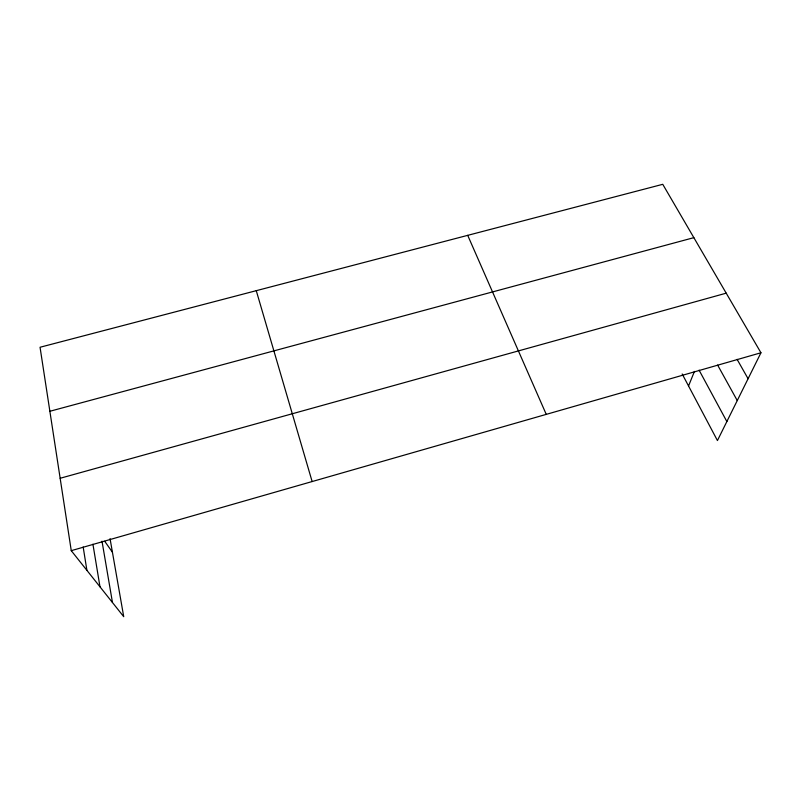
<?xml version="1.0" encoding="UTF-8"?>
<svg xmlns="http://www.w3.org/2000/svg" width="801" height="801" viewBox="0 0 801 801"><rect width="100%" height="100%" fill="white"/><g stroke="black" fill="none" stroke-linecap="round" stroke-linejoin="round"><path stroke-width="1.2" d="M688.54 385.962L694.457 371.394M110.047 538.642L123.724 616.69L71.259 550.667L40.05 347.254L662.757 184.31L760.95 352.77L717.436 440.56L682.182 373.957M71.259 550.667L760.95 352.77M60.155 478.277L726.207 293.166M49.872 411.273L693.846 237.657M104.681 541.236L112.42 552.189M737.09 359.329L748.084 378.733M717.636 365.086L737.26 400.57M699.093 370.162L726.857 421.546M467.704 235.344L546.252 414.377M256.27 290.683L312.14 481.551M101.997 541.166L112.47 602.522M92.926 544.199L99.985 586.813M83.164 546.983L86.908 570.352"/></g></svg>
